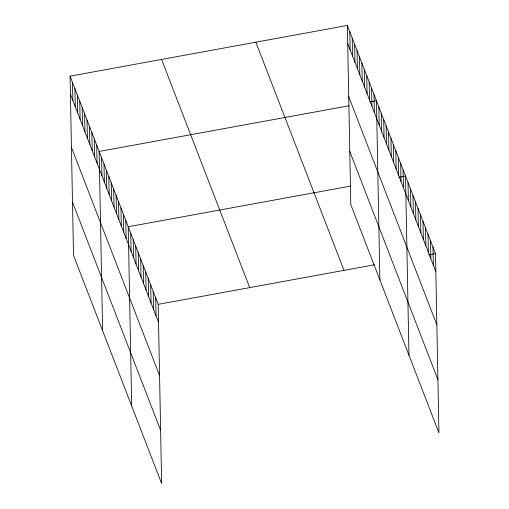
<?xml version="1.0" encoding="UTF-8"?>
<svg xmlns="http://www.w3.org/2000/svg" width="509" height="509" viewBox="0 0 509 509"><rect width="100%" height="100%" fill="white"/><g stroke="black" fill="none" stroke-linecap="round" stroke-linejoin="round"><path stroke-width="0.76" d="M70.07 76.165L158.197 304.344L161.639 483.55L73.512 255.372L70.07 76.165L347.361 25.45L435.488 253.628L438.93 432.835L350.803 204.656L347.361 25.45M348.989 105.77L99.153 151.459L102.595 330.672M369.579 102.004L376.444 100.75L379.879 279.956M350.618 186.09L128.236 226.759L131.678 405.972M398.662 177.304L405.52 176.05L408.962 355.257M158.197 304.344L374.484 264.788M428.623 254.882L435.488 253.628M347.704 43.45L435.831 271.628M348.729 96.646L436.856 324.825M349.778 151.459L437.905 379.638M255.855 42.183L343.982 270.362M161.576 59.426L249.703 287.604M70.42 94.165L158.547 322.343M71.438 147.362L159.565 375.54M72.494 202.175L160.621 430.353M432.987 247.164L433.337 265.164M430.493 240.7L430.837 258.699M427.993 234.235L428.343 252.235M425.499 227.771L425.842 245.771M422.998 221.3L423.348 239.306M420.504 214.836L420.848 232.842M418.01 208.372L418.353 226.371M415.509 201.908L415.853 219.907M413.015 195.443L413.359 213.443M410.515 188.979L410.865 206.978M408.021 182.515L408.364 200.514M403.096 169.771L403.446 187.776M400.678 163.497L401.022 181.497M398.254 157.224L398.598 175.223M395.83 150.95L396.174 168.95M393.406 144.671L393.75 162.676M390.982 138.397L391.326 156.397M388.558 132.124L388.901 150.123M386.134 125.85L386.484 143.85M383.71 119.577L384.06 137.576M381.286 113.297L381.635 131.297M378.861 107.024L379.211 125.023M374.02 94.477L374.363 112.476M371.595 88.197L371.939 106.203M369.171 81.924L369.515 99.923M366.747 75.65L367.091 93.65M364.323 69.377L364.667 87.376M361.899 63.097L362.249 81.103M359.475 56.823L359.825 74.823M357.051 50.55L357.401 68.55M354.627 44.277L354.977 62.276M352.209 37.997L352.552 56.003M349.785 31.723L350.128 49.723M155.703 297.88L156.047 315.879M153.209 291.409L153.553 309.415M150.709 284.945L151.052 302.944M148.214 278.48L148.558 296.48M145.714 272.016L146.064 290.015M143.22 265.552L143.563 283.551M140.719 259.087L141.069 277.087M138.225 252.623L138.569 270.623M135.725 246.159L136.075 264.158M133.231 239.688L133.574 257.694M130.737 233.224L131.08 251.23M125.812 220.486L126.162 238.486M123.388 214.213L123.738 232.212M120.964 207.939L121.314 225.939M118.54 201.659L118.89 219.659M116.122 195.386L116.466 213.386M113.698 189.113L114.041 207.112M111.274 182.839L111.617 200.839M108.85 176.559L109.193 194.565M106.426 170.286L106.769 188.285M104.001 164.013L104.345 182.012M101.577 157.739L101.927 175.739M96.729 145.186L97.079 163.185M94.305 138.912L94.655 156.912M91.887 132.639L92.231 150.639M89.463 126.359L89.807 144.365M87.039 120.086L87.383 138.085M84.615 113.812L84.958 131.812M82.191 107.539L82.534 125.538M79.767 101.266L80.11 119.265M77.343 94.986L77.692 112.985M74.918 88.712L75.268 106.712M72.494 82.439L72.844 100.438"/></g></svg>
